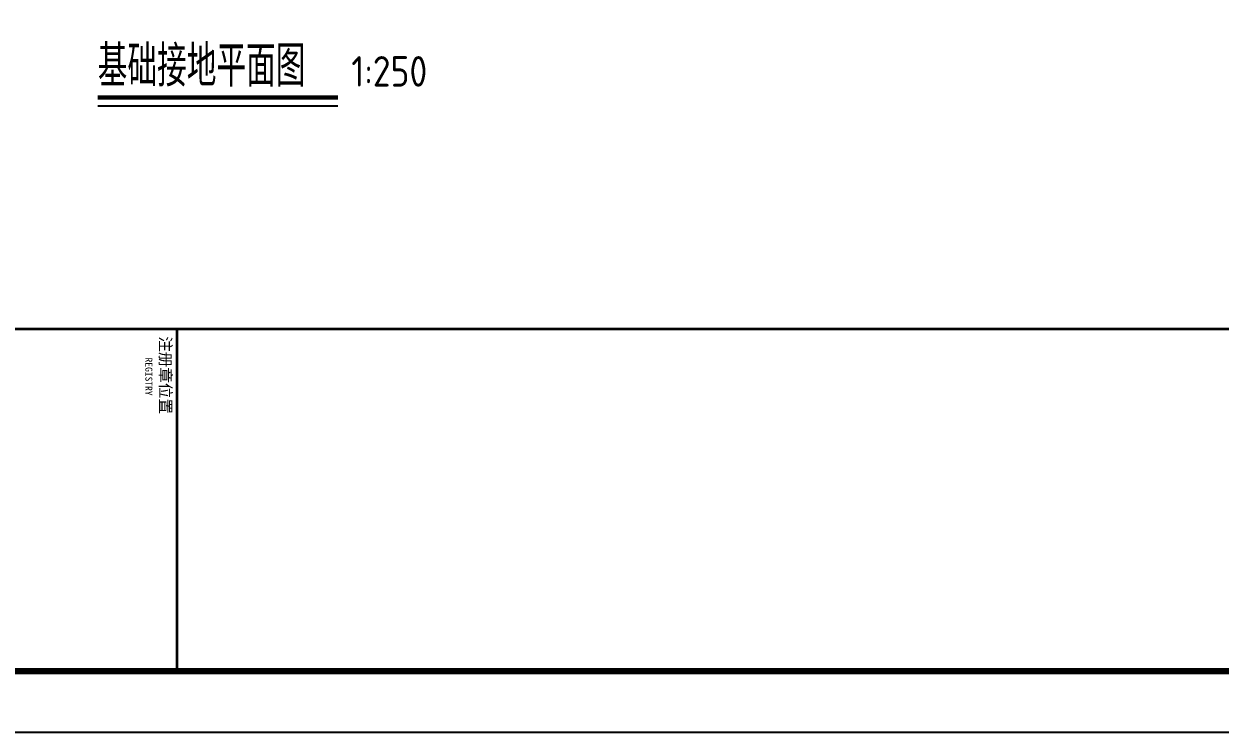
# Model space of a CAD drawing. Extents: x -496980 to 486425, y -292187 to -29437.
# Drawn here: x 240417 to 289417, y -292187 to -263152 of the extents above; entities that cross this region are included whole.
import ezdxf

# ---------------------------------------------------------------- set-up
doc = ezdxf.new("R2010")
doc.units = 0
doc.header["$LTSCALE"] = 1000
doc.header["$MEASUREMENT"] = 0
for name, color, linetype in [('DIM_SYMB', 3, 'Continuous'), ('PUB_TEXT', 7, 'Continuous'), ('PUB_TITLE', 4, 'Continuous')]:
    doc.layers.add(name, color=color, linetype=linetype)
doc.styles.get("Standard").update_dxf_attribs({"font": 'gbenor.shx', "bigfont": 'gbcbig.shx'})
doc.styles.add('TQ', font='')
doc.styles.get('TQ').set_extended_font_data('SimSun')

msp = doc.modelspace()

# ---------------------------------------------------------------- linework, layer by layer
at = {"layer": 'DIM_SYMB', "const_width": 175}
msp.add_lwpolyline([(243442.2, -266165.6), (253278.5, -266165.6)], dxfattribs=at)
at = {"layer": 'DIM_SYMB'}
msp.add_lwpolyline([(243442.2, -266515.6), (253278.5, -266515.6)], dxfattribs=at)
at = {"layer": 'PUB_TITLE'}
msp.add_lwpolyline([(177129, -29436.9), (177129, -292186.9), (325629, -292186.9), (325629, -29436.9)], close=True, dxfattribs=at)
at = {"layer": 'PUB_TITLE', "const_width": 250}
msp.add_lwpolyline([(179629, -35686.9), (179629, -289686.9), (323129, -289686.9), (323129, -35686.9)], close=True, dxfattribs=at)
at = {"layer": 'PUB_TITLE', "lineweight": 40, "const_width": 106.2, "elevation": -69.6}
for points in [[(323129, -275661.9), (179629, -275661.9)], [(246690.8, -275655.7), (246690.8, -289680.7)]]:
    msp.add_lwpolyline(points, dxfattribs=at)

# ---------------------------------------------------------------- texts
at = {"layer": 'PUB_TEXT'}
for s, height, p in [('基础接地平面图', 1687.94, (243442.2, -265722.5)), ('1:250', 1250, (253828.5, -265722.5))]:
    msp.add_text(s, height=height, dxfattribs=at).set_placement(p)
at = {"layer": 'PUB_TEXT', "attachment_point": 1, "rotation": 270, "style": 'TQ'}
for s, insert, char_height, width in [('注册章位置', (246449.4, -275958.8, -69.6), 467.5, 3825), ('REGISTRY', (245679.1, -276830.2, -69.6), 286.87, 5998.875)]:
    msp.add_mtext(s, dxfattribs=dict(at, insert=insert, char_height=char_height, width=width))

doc.saveas('drawing.dxf')
